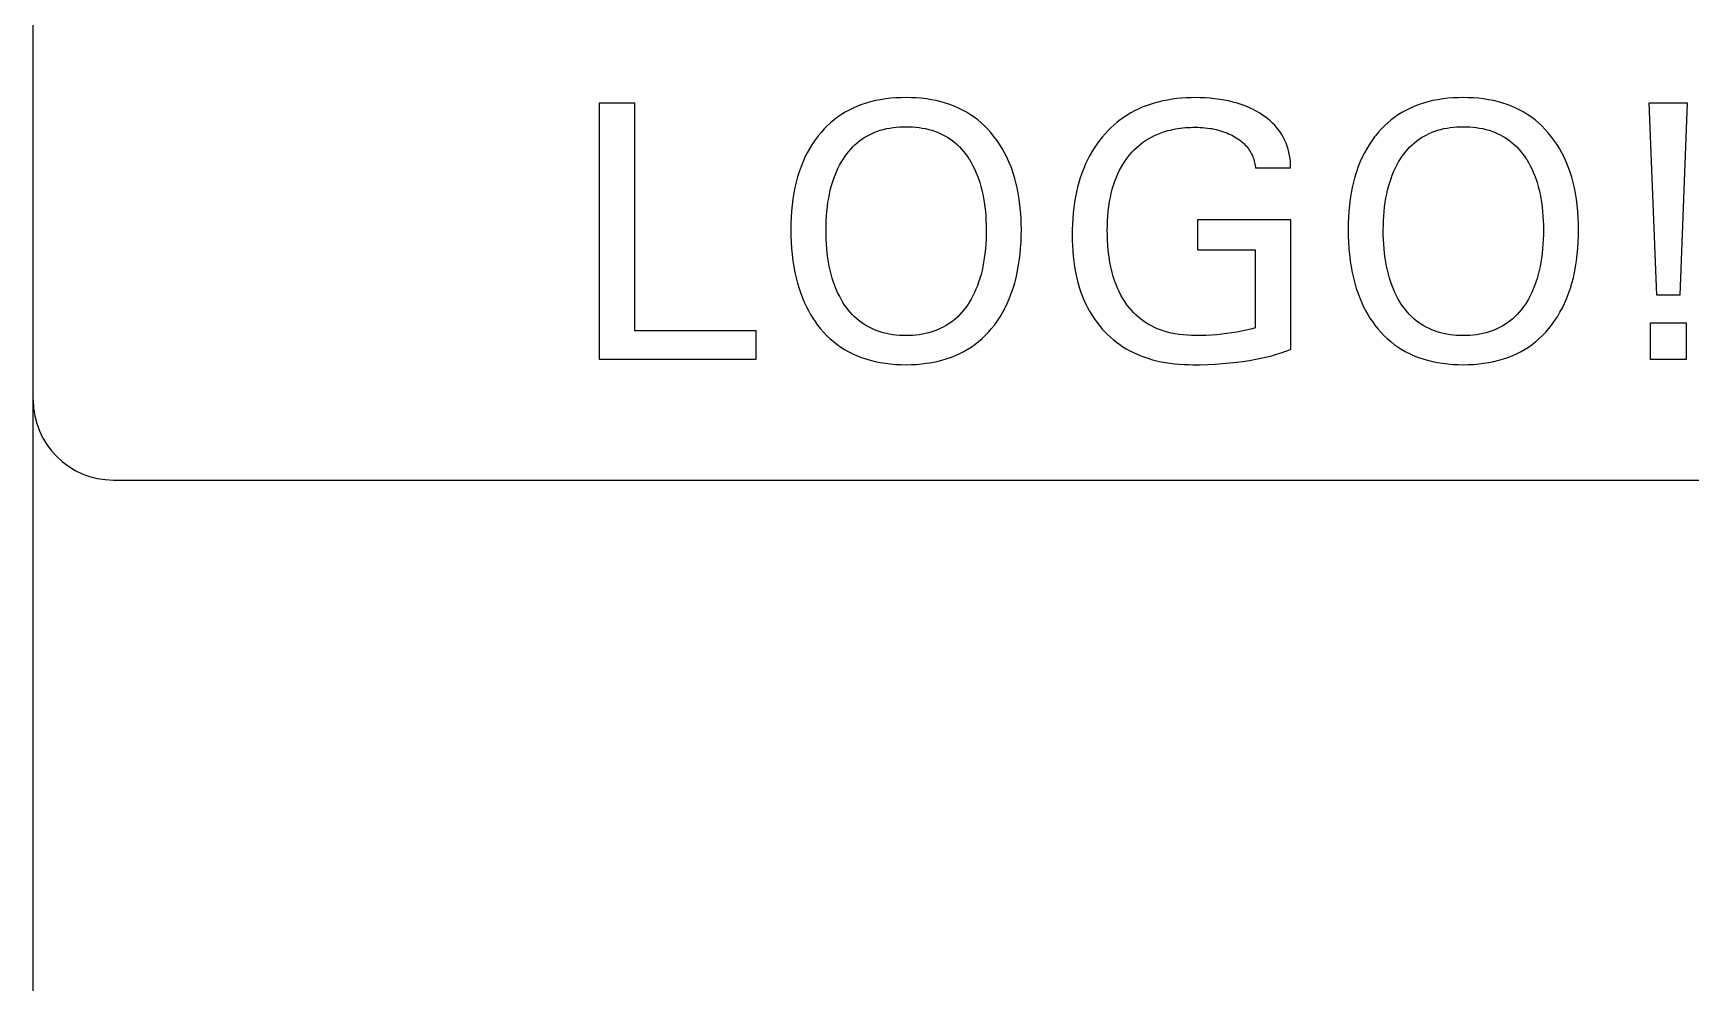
# Model space of a CAD drawing. Extents: x 0 to 420, y 0 to 297.
# Drawn here: x 133.06 to 153.7, y 174.7 to 186.54 of the extents above; entities that cross this region are included whole.
import ezdxf

# ---------------------------------------------------------------- set-up
doc = ezdxf.new("R2010")
doc.units = 0
doc.header["$LTSCALE"] = 23.1
doc.layers.add('10000_FRONT', color=7, linetype='CONTINUOUS')

msp = doc.modelspace()

# ---------------------------------------------------------------- linework, layer by layer
at = {"layer": '10000_FRONT', "color": 7, "linetype": 'CONTINUOUS'}
for p, q in [((133.06, 159.468), (133.06, 247.468)), ((140.11, 182.468), (140.11, 185.668)), ((140.11, 185.668), (140.548, 185.668)), ((140.548, 185.668), (140.548, 182.831)), ((143.17, 185.55), (143.122, 185.52)), ((143.22, 185.577), (143.17, 185.55)), ((143.271, 185.602), (143.22, 185.577)), ((143.324, 185.625), (143.271, 185.602)), ((143.377, 185.645), (143.324, 185.625)), ((143.431, 185.663), (143.377, 185.645)), ((143.486, 185.679), (143.431, 185.663)), ((143.548, 185.694), (143.486, 185.679)), ((143.61, 185.706), (143.548, 185.694)), ((143.673, 185.716), (143.61, 185.706)), ((143.736, 185.723), (143.673, 185.716)), ((143.8, 185.728), (143.736, 185.723)), ((143.863, 185.731), (143.8, 185.728)), ((143.927, 185.732), (143.863, 185.731)), ((143.99, 185.731), (143.927, 185.732)), ((144.054, 185.728), (143.99, 185.731)), ((144.117, 185.723), (144.054, 185.728)), ((144.18, 185.716), (144.117, 185.723)), ((144.242, 185.706), (144.18, 185.716)), ((144.304, 185.694), (144.242, 185.706)), ((144.366, 185.679), (144.304, 185.694)), ((144.42, 185.663), (144.366, 185.679)), ((144.474, 185.645), (144.42, 185.663)), ((144.528, 185.624), (144.474, 185.645)), ((144.58, 185.602), (144.528, 185.624)), ((144.631, 185.577), (144.58, 185.602)), ((144.681, 185.549), (144.631, 185.577)), ((144.729, 185.519), (144.681, 185.549)), ((146.725, 185.541), (146.68, 185.514)), ((146.771, 185.566), (146.725, 185.541)), ((146.819, 185.589), (146.771, 185.566)), ((146.867, 185.611), (146.819, 185.589)), ((146.916, 185.63), (146.867, 185.611)), ((146.965, 185.648), (146.916, 185.63)), ((147.016, 185.664), (146.965, 185.648)), ((147.066, 185.677), (147.016, 185.664)), ((147.123, 185.691), (147.066, 185.677)), ((147.181, 185.702), (147.123, 185.691)), ((147.239, 185.712), (147.181, 185.702)), ((147.297, 185.719), (147.239, 185.712)), ((147.355, 185.725), (147.297, 185.719)), ((147.414, 185.729), (147.355, 185.725)), ((147.472, 185.731), (147.414, 185.729)), ((147.531, 185.732), (147.472, 185.731)), ((147.591, 185.731), (147.531, 185.732)), ((147.652, 185.729), (147.591, 185.731)), ((147.713, 185.724), (147.652, 185.729)), ((147.773, 185.718), (147.713, 185.724)), ((147.833, 185.71), (147.773, 185.718)), ((147.888, 185.701), (147.833, 185.71)), ((147.941, 185.69), (147.888, 185.701)), ((147.995, 185.677), (147.941, 185.69)), ((148.048, 185.662), (147.995, 185.677)), ((148.1, 185.645), (148.048, 185.662)), ((148.148, 185.628), (148.1, 185.645)), ((148.195, 185.608), (148.148, 185.628)), ((148.242, 185.586), (148.195, 185.608)), ((148.287, 185.563), (148.242, 185.586)), ((148.331, 185.537), (148.287, 185.563)), ((148.365, 185.515), (148.331, 185.537)), ((150.108, 185.55), (150.059, 185.52)), ((150.158, 185.577), (150.108, 185.55)), ((150.209, 185.602), (150.158, 185.577)), ((150.261, 185.625), (150.209, 185.602)), ((150.315, 185.645), (150.261, 185.625)), ((150.369, 185.663), (150.315, 185.645)), ((150.424, 185.679), (150.369, 185.663)), ((150.485, 185.694), (150.424, 185.679)), ((150.548, 185.706), (150.485, 185.694)), ((150.611, 185.716), (150.548, 185.706)), ((150.674, 185.723), (150.611, 185.716)), ((150.737, 185.728), (150.674, 185.723)), ((150.801, 185.731), (150.737, 185.728)), ((150.864, 185.732), (150.801, 185.731)), ((150.928, 185.731), (150.864, 185.732)), ((150.991, 185.728), (150.928, 185.731)), ((151.054, 185.723), (150.991, 185.728)), ((151.117, 185.716), (151.054, 185.723)), ((151.18, 185.706), (151.117, 185.716)), ((151.242, 185.694), (151.18, 185.706)), ((151.303, 185.679), (151.242, 185.694)), ((151.358, 185.663), (151.303, 185.679)), ((151.412, 185.645), (151.358, 185.663)), ((151.465, 185.624), (151.412, 185.645)), ((151.517, 185.602), (151.465, 185.624)), ((151.569, 185.577), (151.517, 185.602)), ((151.618, 185.549), (151.569, 185.577)), ((151.667, 185.519), (151.618, 185.549)), ((153.273, 183.271), (153.178, 185.668)), ((153.178, 185.668), (153.654, 185.668)), ((153.654, 185.668), (153.559, 183.271)), ((142.907, 185.341), (142.87, 185.299)), ((142.947, 185.38), (142.907, 185.341)), ((142.988, 185.419), (142.947, 185.38)), ((143.031, 185.455), (142.988, 185.419)), ((143.075, 185.489), (143.031, 185.455)), ((143.122, 185.52), (143.075, 185.489)), ((143.607, 185.325), (143.646, 185.336)), ((143.646, 185.336), (143.686, 185.345)), ((143.686, 185.345), (143.725, 185.353)), ((143.725, 185.353), (143.765, 185.359)), ((143.765, 185.359), (143.806, 185.363)), ((143.806, 185.363), (143.846, 185.367)), ((143.846, 185.367), (143.886, 185.368)), ((143.886, 185.368), (143.927, 185.369)), ((143.927, 185.369), (143.968, 185.368)), ((143.968, 185.368), (144.008, 185.367)), ((144.008, 185.367), (144.049, 185.363)), ((144.049, 185.363), (144.089, 185.359)), ((144.089, 185.359), (144.129, 185.353)), ((144.129, 185.353), (144.169, 185.345)), ((144.169, 185.345), (144.209, 185.336)), ((144.209, 185.336), (144.248, 185.325)), ((144.776, 185.487), (144.729, 185.519)), ((144.82, 185.453), (144.776, 185.487)), ((144.863, 185.417), (144.82, 185.453)), ((144.905, 185.379), (144.863, 185.417)), ((144.944, 185.339), (144.905, 185.379)), ((144.982, 185.297), (144.944, 185.339)), ((146.477, 185.355), (146.441, 185.319)), ((146.515, 185.39), (146.477, 185.355)), ((146.554, 185.424), (146.515, 185.39)), ((146.595, 185.456), (146.554, 185.424)), ((146.637, 185.486), (146.595, 185.456)), ((146.68, 185.514), (146.637, 185.486)), ((147.188, 185.321), (147.219, 185.328)), ((147.219, 185.328), (147.249, 185.335)), ((147.249, 185.335), (147.28, 185.341)), ((147.28, 185.341), (147.311, 185.347)), ((147.311, 185.347), (147.342, 185.351)), ((147.342, 185.351), (147.374, 185.355)), ((147.374, 185.355), (147.405, 185.358)), ((147.405, 185.358), (147.436, 185.36)), ((147.436, 185.36), (147.468, 185.361)), ((147.468, 185.361), (147.499, 185.362)), ((147.499, 185.362), (147.531, 185.362)), ((147.531, 185.362), (147.56, 185.362)), ((147.56, 185.362), (147.59, 185.361)), ((147.59, 185.361), (147.62, 185.359)), ((147.62, 185.359), (147.649, 185.357)), ((147.649, 185.357), (147.679, 185.353)), ((147.679, 185.353), (147.708, 185.349)), ((147.708, 185.349), (147.736, 185.345)), ((147.736, 185.345), (147.763, 185.34)), ((147.763, 185.34), (147.79, 185.334)), ((147.79, 185.334), (147.816, 185.327)), ((147.816, 185.327), (147.843, 185.319)), ((148.398, 185.492), (148.365, 185.515)), ((148.43, 185.468), (148.398, 185.492)), ((148.46, 185.443), (148.43, 185.468)), ((148.49, 185.415), (148.46, 185.443)), ((148.518, 185.387), (148.49, 185.415)), ((148.544, 185.357), (148.518, 185.387)), ((148.567, 185.327), (148.544, 185.357)), ((148.589, 185.297), (148.567, 185.327)), ((149.845, 185.341), (149.807, 185.299)), ((149.884, 185.38), (149.845, 185.341)), ((149.925, 185.419), (149.884, 185.38)), ((149.968, 185.455), (149.925, 185.419)), ((150.013, 185.489), (149.968, 185.455)), ((150.059, 185.52), (150.013, 185.489)), ((150.545, 185.325), (150.584, 185.336)), ((150.584, 185.336), (150.623, 185.345)), ((150.623, 185.345), (150.663, 185.353)), ((150.663, 185.353), (150.703, 185.359)), ((150.703, 185.359), (150.743, 185.363)), ((150.743, 185.363), (150.783, 185.367)), ((150.783, 185.367), (150.824, 185.368)), ((150.824, 185.368), (150.864, 185.369)), ((150.864, 185.369), (150.905, 185.368)), ((150.905, 185.368), (150.946, 185.367)), ((150.946, 185.367), (150.986, 185.363)), ((150.986, 185.363), (151.027, 185.359)), ((151.027, 185.359), (151.067, 185.353)), ((151.067, 185.353), (151.107, 185.345)), ((151.107, 185.345), (151.146, 185.336)), ((151.146, 185.336), (151.185, 185.325)), ((151.713, 185.487), (151.667, 185.519)), ((151.758, 185.453), (151.713, 185.487)), ((151.801, 185.417), (151.758, 185.453)), ((151.842, 185.379), (151.801, 185.417)), ((151.882, 185.339), (151.842, 185.379)), ((151.919, 185.297), (151.882, 185.339)), ((142.755, 185.145), (142.724, 185.094)), ((142.788, 185.194), (142.755, 185.145)), ((142.823, 185.242), (142.788, 185.194)), ((142.834, 185.256), (142.823, 185.242)), ((142.87, 185.299), (142.834, 185.256)), ((143.263, 185.117), (143.29, 185.143)), ((143.29, 185.143), (143.318, 185.168)), ((143.318, 185.168), (143.347, 185.192)), ((143.347, 185.192), (143.377, 185.213)), ((143.377, 185.213), (143.408, 185.234)), ((143.408, 185.234), (143.439, 185.252)), ((143.439, 185.252), (143.471, 185.27)), ((143.471, 185.27), (143.505, 185.286)), ((143.505, 185.286), (143.538, 185.3)), ((143.538, 185.3), (143.573, 185.313)), ((143.573, 185.313), (143.607, 185.325)), ((144.248, 185.325), (144.283, 185.313)), ((144.283, 185.313), (144.317, 185.3)), ((144.317, 185.3), (144.351, 185.286)), ((144.351, 185.286), (144.384, 185.27)), ((144.384, 185.27), (144.417, 185.252)), ((144.417, 185.252), (144.448, 185.234)), ((144.448, 185.234), (144.479, 185.213)), ((144.479, 185.213), (144.509, 185.192)), ((144.509, 185.192), (144.538, 185.168)), ((144.538, 185.168), (144.566, 185.143)), ((144.566, 185.143), (144.593, 185.117)), ((145.018, 185.253), (144.982, 185.297)), ((145.056, 185.203), (145.018, 185.253)), ((145.091, 185.152), (145.056, 185.203)), ((145.124, 185.099), (145.091, 185.152)), ((146.303, 185.152), (146.271, 185.104)), ((146.336, 185.198), (146.303, 185.152)), ((146.372, 185.242), (146.336, 185.198)), ((146.405, 185.281), (146.372, 185.242)), ((146.441, 185.319), (146.405, 185.281)), ((146.804, 185.116), (146.837, 185.144)), ((146.837, 185.144), (146.871, 185.171)), ((146.871, 185.171), (146.907, 185.196)), ((146.907, 185.196), (146.944, 185.219)), ((146.944, 185.219), (146.983, 185.241)), ((146.983, 185.241), (147.022, 185.261)), ((147.022, 185.261), (147.063, 185.278)), ((147.063, 185.278), (147.104, 185.294)), ((147.104, 185.294), (147.146, 185.308)), ((147.146, 185.308), (147.188, 185.321)), ((147.843, 185.319), (147.869, 185.311)), ((147.869, 185.311), (147.894, 185.302)), ((147.894, 185.302), (147.919, 185.293)), ((147.919, 185.293), (147.943, 185.282)), ((147.943, 185.282), (147.967, 185.271)), ((147.967, 185.271), (147.991, 185.259)), ((147.991, 185.259), (148.014, 185.247)), ((148.014, 185.247), (148.03, 185.237)), ((148.03, 185.237), (148.047, 185.227)), ((148.047, 185.227), (148.063, 185.216)), ((148.063, 185.216), (148.079, 185.205)), ((148.079, 185.205), (148.094, 185.193)), ((148.094, 185.193), (148.109, 185.181)), ((148.109, 185.181), (148.123, 185.168)), ((148.123, 185.168), (148.137, 185.155)), ((148.137, 185.155), (148.151, 185.141)), ((148.151, 185.141), (148.164, 185.127)), ((148.164, 185.127), (148.177, 185.111)), ((148.609, 185.265), (148.589, 185.297)), ((148.627, 185.232), (148.609, 185.265)), ((148.644, 185.198), (148.627, 185.232)), ((148.659, 185.164), (148.644, 185.198)), ((148.672, 185.129), (148.659, 185.164)), ((148.684, 185.09), (148.672, 185.129)), ((149.693, 185.145), (149.662, 185.094)), ((149.726, 185.194), (149.693, 185.145)), ((149.761, 185.242), (149.726, 185.194)), ((149.771, 185.256), (149.761, 185.242)), ((149.807, 185.299), (149.771, 185.256)), ((150.201, 185.117), (150.228, 185.143)), ((150.228, 185.143), (150.256, 185.168)), ((150.256, 185.168), (150.285, 185.192)), ((150.285, 185.192), (150.314, 185.213)), ((150.314, 185.213), (150.345, 185.234)), ((150.345, 185.234), (150.377, 185.252)), ((150.377, 185.252), (150.409, 185.27)), ((150.409, 185.27), (150.442, 185.286)), ((150.442, 185.286), (150.476, 185.3)), ((150.476, 185.3), (150.51, 185.313)), ((150.51, 185.313), (150.545, 185.325)), ((151.185, 185.325), (151.22, 185.313)), ((151.22, 185.313), (151.255, 185.3)), ((151.255, 185.3), (151.288, 185.286)), ((151.288, 185.286), (151.322, 185.27)), ((151.322, 185.27), (151.354, 185.252)), ((151.354, 185.252), (151.386, 185.234)), ((151.386, 185.234), (151.416, 185.213)), ((151.416, 185.213), (151.446, 185.192)), ((151.446, 185.192), (151.475, 185.168)), ((151.475, 185.168), (151.503, 185.143)), ((151.503, 185.143), (151.53, 185.117)), ((151.955, 185.253), (151.919, 185.297)), ((151.993, 185.203), (151.955, 185.253)), ((152.029, 185.152), (151.993, 185.203)), ((152.062, 185.099), (152.029, 185.152)), ((142.645, 184.934), (142.62, 184.872)), ((142.669, 184.989), (142.645, 184.934)), ((142.696, 185.042), (142.669, 184.989)), ((142.724, 185.094), (142.696, 185.042)), ((143.1, 184.891), (143.123, 184.931)), ((143.123, 184.931), (143.147, 184.97)), ((143.147, 184.97), (143.168, 185.001)), ((143.168, 185.001), (143.19, 185.031)), ((143.19, 185.031), (143.213, 185.061)), ((143.213, 185.061), (143.238, 185.089)), ((143.238, 185.089), (143.263, 185.117)), ((144.593, 185.117), (144.618, 185.089)), ((144.618, 185.089), (144.643, 185.061)), ((144.643, 185.061), (144.666, 185.031)), ((144.666, 185.031), (144.688, 185.001)), ((144.688, 185.001), (144.709, 184.97)), ((144.709, 184.97), (144.716, 184.959)), ((144.716, 184.959), (144.739, 184.922)), ((144.739, 184.922), (144.76, 184.884)), ((145.155, 185.044), (145.124, 185.099)), ((145.183, 184.988), (145.155, 185.044)), ((145.209, 184.931), (145.183, 184.988)), ((145.235, 184.869), (145.209, 184.931)), ((146.187, 184.956), (146.163, 184.905)), ((146.213, 185.007), (146.187, 184.956)), ((146.241, 185.056), (146.213, 185.007)), ((146.271, 185.104), (146.241, 185.056)), ((146.633, 184.909), (146.659, 184.949)), ((146.659, 184.949), (146.687, 184.988)), ((146.687, 184.988), (146.714, 185.022)), ((146.714, 185.022), (146.743, 185.055)), ((146.743, 185.055), (146.773, 185.086)), ((146.773, 185.086), (146.804, 185.116)), ((148.177, 185.111), (148.189, 185.095)), ((148.189, 185.095), (148.2, 185.079)), ((148.2, 185.079), (148.211, 185.062)), ((148.211, 185.062), (148.221, 185.045)), ((148.221, 185.045), (148.23, 185.028)), ((148.23, 185.028), (148.239, 185.01)), ((148.239, 185.01), (148.246, 184.993)), ((148.246, 184.993), (148.252, 184.976)), ((148.252, 184.976), (148.258, 184.959)), ((148.258, 184.959), (148.263, 184.941)), ((148.263, 184.941), (148.267, 184.924)), ((148.267, 184.924), (148.271, 184.906)), ((148.694, 185.051), (148.684, 185.09)), ((148.703, 185.012), (148.694, 185.051)), ((148.709, 184.972), (148.703, 185.012)), ((148.713, 184.932), (148.709, 184.972)), ((148.715, 184.892), (148.713, 184.932)), ((149.582, 184.934), (149.557, 184.872)), ((149.607, 184.989), (149.582, 184.934)), ((149.633, 185.042), (149.607, 184.989)), ((149.662, 185.094), (149.633, 185.042)), ((150.038, 184.891), (150.06, 184.931)), ((150.06, 184.931), (150.084, 184.97)), ((150.084, 184.97), (150.105, 185.001)), ((150.105, 185.001), (150.127, 185.031)), ((150.127, 185.031), (150.151, 185.061)), ((150.151, 185.061), (150.175, 185.089)), ((150.175, 185.089), (150.201, 185.117)), ((151.53, 185.117), (151.556, 185.089)), ((151.556, 185.089), (151.58, 185.061)), ((151.58, 185.061), (151.604, 185.031)), ((151.604, 185.031), (151.626, 185.001)), ((151.626, 185.001), (151.647, 184.97)), ((151.647, 184.97), (151.654, 184.959)), ((151.654, 184.959), (151.676, 184.922)), ((151.676, 184.922), (151.697, 184.884)), ((152.092, 185.044), (152.062, 185.099)), ((152.121, 184.988), (152.092, 185.044)), ((152.147, 184.931), (152.121, 184.988)), ((152.172, 184.869), (152.147, 184.931)), ((142.577, 184.743), (142.56, 184.678)), ((142.597, 184.808), (142.577, 184.743)), ((142.62, 184.872), (142.597, 184.808)), ((143.011, 184.675), (143.027, 184.723)), ((143.027, 184.723), (143.043, 184.766)), ((143.043, 184.766), (143.061, 184.808)), ((143.061, 184.808), (143.08, 184.85)), ((143.08, 184.85), (143.1, 184.891)), ((144.76, 184.884), (144.779, 184.844)), ((144.779, 184.844), (144.797, 184.805)), ((144.797, 184.805), (144.814, 184.764)), ((144.814, 184.764), (144.829, 184.723)), ((144.829, 184.723), (144.845, 184.675)), ((145.258, 184.805), (145.235, 184.869)), ((145.278, 184.74), (145.258, 184.805)), ((145.296, 184.675), (145.278, 184.74)), ((146.097, 184.734), (146.079, 184.675)), ((146.117, 184.792), (146.097, 184.734)), ((146.139, 184.849), (146.117, 184.792)), ((146.163, 184.905), (146.139, 184.849)), ((146.527, 184.69), (146.546, 184.739)), ((146.546, 184.739), (146.565, 184.783)), ((146.565, 184.783), (146.586, 184.826)), ((146.586, 184.826), (146.608, 184.868)), ((146.608, 184.868), (146.633, 184.909)), ((148.271, 184.906), (148.273, 184.888)), ((148.273, 184.888), (148.276, 184.87)), ((148.276, 184.87), (148.277, 184.852)), ((148.715, 184.852), (148.277, 184.852)), ((148.715, 184.852), (148.715, 184.892)), ((149.515, 184.743), (149.497, 184.678)), ((149.535, 184.808), (149.515, 184.743)), ((149.557, 184.872), (149.535, 184.808)), ((149.949, 184.675), (149.965, 184.723)), ((149.965, 184.723), (149.981, 184.766)), ((149.981, 184.766), (149.998, 184.808)), ((149.998, 184.808), (150.017, 184.85)), ((150.017, 184.85), (150.038, 184.891)), ((151.697, 184.884), (151.717, 184.844)), ((151.717, 184.844), (151.735, 184.805)), ((151.735, 184.805), (151.751, 184.764)), ((151.751, 184.764), (151.767, 184.723)), ((151.767, 184.723), (151.783, 184.675)), ((152.195, 184.805), (152.172, 184.869)), ((152.215, 184.74), (152.195, 184.805)), ((152.233, 184.675), (152.215, 184.74)), ((142.531, 184.545), (142.519, 184.469)), ((142.544, 184.612), (142.531, 184.545)), ((142.56, 184.678), (142.544, 184.612)), ((142.964, 184.478), (142.973, 184.528)), ((142.973, 184.528), (142.984, 184.577)), ((142.984, 184.577), (142.997, 184.626)), ((142.997, 184.626), (143.011, 184.675)), ((144.845, 184.675), (144.859, 184.626)), ((144.859, 184.626), (144.872, 184.577)), ((144.872, 184.577), (144.883, 184.528)), ((144.883, 184.528), (144.893, 184.478)), ((145.311, 184.609), (145.296, 184.675)), ((145.324, 184.543), (145.311, 184.609)), ((145.337, 184.468), (145.324, 184.543)), ((146.049, 184.557), (146.037, 184.497)), ((146.063, 184.616), (146.049, 184.557)), ((146.079, 184.675), (146.063, 184.616)), ((146.471, 184.487), (146.482, 184.539)), ((146.482, 184.539), (146.495, 184.59)), ((146.495, 184.59), (146.51, 184.64)), ((146.51, 184.64), (146.527, 184.69)), ((149.469, 184.545), (149.457, 184.469)), ((149.482, 184.612), (149.469, 184.545)), ((149.497, 184.678), (149.482, 184.612)), ((149.901, 184.478), (149.911, 184.528)), ((149.911, 184.528), (149.922, 184.577)), ((149.922, 184.577), (149.934, 184.626)), ((149.934, 184.626), (149.949, 184.675)), ((151.783, 184.675), (151.797, 184.626)), ((151.797, 184.626), (151.81, 184.577)), ((151.81, 184.577), (151.821, 184.528)), ((151.821, 184.528), (151.83, 184.478)), ((152.249, 184.609), (152.233, 184.675)), ((152.262, 184.543), (152.249, 184.609)), ((152.274, 184.468), (152.262, 184.543)), ((142.503, 184.317), (142.498, 184.241)), ((142.51, 184.393), (142.503, 184.317)), ((142.519, 184.469), (142.51, 184.393)), ((142.937, 184.256), (142.942, 184.313)), ((142.942, 184.313), (142.948, 184.371)), ((142.948, 184.371), (142.955, 184.428)), ((142.955, 184.428), (142.964, 184.478)), ((144.893, 184.478), (144.901, 184.428)), ((144.901, 184.428), (144.909, 184.371)), ((144.909, 184.371), (144.915, 184.313)), ((144.915, 184.313), (144.919, 184.256)), ((145.346, 184.392), (145.337, 184.468)), ((145.354, 184.316), (145.346, 184.392)), ((145.359, 184.24), (145.354, 184.316)), ((146.016, 184.362), (146.008, 184.294)), ((146.025, 184.43), (146.016, 184.362)), ((146.037, 184.497), (146.025, 184.43)), ((146.44, 184.258), (146.445, 184.317)), ((146.445, 184.317), (146.452, 184.377)), ((146.452, 184.377), (146.461, 184.436)), ((146.461, 184.436), (146.471, 184.487)), ((149.44, 184.317), (149.435, 184.241)), ((149.447, 184.393), (149.44, 184.317)), ((149.457, 184.469), (149.447, 184.393)), ((149.874, 184.256), (149.879, 184.313)), ((149.879, 184.313), (149.885, 184.371)), ((149.885, 184.371), (149.893, 184.428)), ((149.893, 184.428), (149.901, 184.478)), ((151.83, 184.478), (151.838, 184.428)), ((151.838, 184.428), (151.846, 184.371)), ((151.846, 184.371), (151.852, 184.313)), ((151.852, 184.313), (151.857, 184.256)), ((152.284, 184.392), (152.274, 184.468)), ((152.291, 184.316), (152.284, 184.392)), ((152.296, 184.24), (152.291, 184.316)), ((142.495, 184.164), (142.494, 184.088)), ((142.498, 184.241), (142.495, 184.164)), ((142.931, 184.083), (142.932, 184.141)), ((142.932, 184.141), (142.934, 184.198)), ((142.934, 184.198), (142.937, 184.256)), ((144.919, 184.256), (144.922, 184.198)), ((144.922, 184.198), (144.924, 184.141)), ((144.924, 184.141), (144.925, 184.083)), ((145.362, 184.164), (145.359, 184.24)), ((145.363, 184.088), (145.362, 184.164)), ((145.996, 184.088), (145.995, 184.02)), ((145.998, 184.157), (145.996, 184.088)), ((146.002, 184.225), (145.998, 184.157)), ((146.008, 184.294), (146.002, 184.225)), ((146.433, 184.079), (146.434, 184.138)), ((146.434, 184.138), (146.436, 184.198)), ((146.436, 184.198), (146.44, 184.258)), ((147.56, 183.831), (147.56, 184.212)), ((147.56, 184.212), (148.715, 184.212)), ((148.715, 184.212), (148.715, 182.593)), ((149.432, 184.164), (149.431, 184.088)), ((149.435, 184.241), (149.432, 184.164)), ((149.869, 184.083), (149.87, 184.141)), ((149.87, 184.141), (149.871, 184.198)), ((149.871, 184.198), (149.874, 184.256)), ((151.857, 184.256), (151.86, 184.198)), ((151.86, 184.198), (151.862, 184.141)), ((151.862, 184.141), (151.862, 184.083)), ((152.299, 184.164), (152.296, 184.24)), ((152.3, 184.088), (152.299, 184.164)), ((142.494, 184.088), (142.495, 184.01)), ((142.495, 184.01), (142.497, 183.932)), ((142.497, 183.932), (142.502, 183.854)), ((142.932, 184.025), (142.931, 184.083)), ((142.934, 183.966), (142.932, 184.025)), ((142.937, 183.908), (142.934, 183.966)), ((142.941, 183.849), (142.937, 183.908)), ((144.919, 183.907), (144.915, 183.849)), ((144.923, 183.966), (144.919, 183.907)), ((144.924, 184.024), (144.923, 183.966)), ((144.925, 184.083), (144.924, 184.024)), ((145.354, 183.855), (145.359, 183.932)), ((145.359, 183.932), (145.362, 184.01)), ((145.362, 184.01), (145.363, 184.088)), ((145.995, 184.02), (145.996, 183.953)), ((145.996, 183.953), (145.998, 183.887)), ((145.998, 183.887), (146.002, 183.821)), ((146.434, 184.017), (146.433, 184.079)), ((146.436, 183.956), (146.434, 184.017)), ((146.439, 183.894), (146.436, 183.956)), ((146.444, 183.833), (146.439, 183.894)), ((149.431, 184.088), (149.432, 184.01)), ((149.432, 184.01), (149.435, 183.932)), ((149.435, 183.932), (149.44, 183.854)), ((149.869, 184.025), (149.869, 184.083)), ((149.871, 183.966), (149.869, 184.025)), ((149.874, 183.908), (149.871, 183.966)), ((149.879, 183.849), (149.874, 183.908)), ((151.857, 183.907), (151.852, 183.849)), ((151.86, 183.966), (151.857, 183.907)), ((151.862, 184.024), (151.86, 183.966)), ((151.862, 184.083), (151.862, 184.024)), ((152.292, 183.855), (152.296, 183.932)), ((152.296, 183.932), (152.299, 184.01)), ((152.299, 184.01), (152.3, 184.088)), ((142.502, 183.854), (142.509, 183.777)), ((142.509, 183.777), (142.519, 183.7)), ((142.519, 183.7), (142.531, 183.623)), ((142.947, 183.791), (142.941, 183.849)), ((142.955, 183.733), (142.947, 183.791)), ((142.963, 183.682), (142.955, 183.733)), ((142.972, 183.631), (142.963, 183.682)), ((144.893, 183.681), (144.884, 183.63)), ((144.901, 183.732), (144.893, 183.681)), ((144.909, 183.79), (144.901, 183.732)), ((144.915, 183.849), (144.909, 183.79)), ((145.325, 183.623), (145.337, 183.7)), ((145.337, 183.7), (145.347, 183.777)), ((145.347, 183.777), (145.354, 183.855)), ((146.002, 183.821), (146.008, 183.755)), ((146.008, 183.755), (146.016, 183.689)), ((146.016, 183.689), (146.025, 183.623)), ((146.451, 183.772), (146.444, 183.833)), ((146.46, 183.711), (146.451, 183.772)), ((146.47, 183.659), (146.46, 183.711)), ((148.277, 183.831), (147.56, 183.831)), ((148.277, 182.863), (148.277, 183.831)), ((149.44, 183.854), (149.447, 183.777)), ((149.447, 183.777), (149.456, 183.7)), ((149.456, 183.7), (149.468, 183.623)), ((149.885, 183.791), (149.879, 183.849)), ((149.892, 183.733), (149.885, 183.791)), ((149.9, 183.682), (149.892, 183.733)), ((149.91, 183.631), (149.9, 183.682)), ((151.831, 183.681), (151.822, 183.63)), ((151.839, 183.732), (151.831, 183.681)), ((151.846, 183.79), (151.839, 183.732)), ((151.852, 183.849), (151.846, 183.79)), ((152.263, 183.623), (152.275, 183.7)), ((152.275, 183.7), (152.284, 183.777)), ((152.284, 183.777), (152.292, 183.855)), ((142.531, 183.623), (142.543, 183.555)), ((142.543, 183.555), (142.558, 183.488)), ((142.558, 183.488), (142.576, 183.421)), ((142.983, 183.581), (142.972, 183.631)), ((142.995, 183.531), (142.983, 183.581)), ((143.009, 183.481), (142.995, 183.531)), ((143.025, 183.432), (143.009, 183.481)), ((144.847, 183.48), (144.831, 183.431)), ((144.861, 183.53), (144.847, 183.48)), ((144.873, 183.58), (144.861, 183.53)), ((144.884, 183.63), (144.873, 183.58)), ((145.28, 183.422), (145.297, 183.488)), ((145.297, 183.488), (145.312, 183.555)), ((145.312, 183.555), (145.325, 183.623)), ((146.025, 183.623), (146.037, 183.558)), ((146.037, 183.558), (146.049, 183.501)), ((146.049, 183.501), (146.063, 183.444)), ((146.48, 183.607), (146.47, 183.659)), ((146.493, 183.555), (146.48, 183.607)), ((146.507, 183.503), (146.493, 183.555)), ((146.524, 183.452), (146.507, 183.503)), ((149.468, 183.623), (149.481, 183.555)), ((149.481, 183.555), (149.496, 183.488)), ((149.496, 183.488), (149.513, 183.421)), ((149.921, 183.581), (149.91, 183.631)), ((149.933, 183.531), (149.921, 183.581)), ((149.947, 183.481), (149.933, 183.531)), ((149.963, 183.432), (149.947, 183.481)), ((151.784, 183.48), (151.769, 183.431)), ((151.798, 183.53), (151.784, 183.48)), ((151.811, 183.58), (151.798, 183.53)), ((151.822, 183.63), (151.811, 183.58)), ((152.218, 183.422), (152.235, 183.488)), ((152.235, 183.488), (152.25, 183.555)), ((152.25, 183.555), (152.263, 183.623)), ((142.576, 183.421), (142.595, 183.355)), ((142.595, 183.355), (142.617, 183.29)), ((142.617, 183.29), (142.642, 183.226)), ((143.041, 183.388), (143.025, 183.432)), ((143.058, 183.345), (143.041, 183.388)), ((143.076, 183.303), (143.058, 183.345)), ((143.097, 183.261), (143.076, 183.303)), ((144.78, 183.302), (144.76, 183.261)), ((144.798, 183.345), (144.78, 183.302)), ((144.816, 183.388), (144.798, 183.345)), ((144.831, 183.431), (144.816, 183.388)), ((145.213, 183.227), (145.238, 183.291)), ((145.238, 183.291), (145.26, 183.356)), ((145.26, 183.356), (145.28, 183.422)), ((146.063, 183.444), (146.079, 183.387)), ((146.079, 183.387), (146.096, 183.331)), ((146.096, 183.331), (146.116, 183.276)), ((146.116, 183.276), (146.138, 183.222)), ((146.542, 183.402), (146.524, 183.452)), ((146.56, 183.358), (146.542, 183.402)), ((146.58, 183.315), (146.56, 183.358)), ((146.602, 183.272), (146.58, 183.315)), ((146.625, 183.231), (146.602, 183.272)), ((149.513, 183.421), (149.533, 183.355)), ((149.533, 183.355), (149.555, 183.29)), ((149.555, 183.29), (149.579, 183.226)), ((149.978, 183.388), (149.963, 183.432)), ((149.995, 183.345), (149.978, 183.388)), ((150.014, 183.303), (149.995, 183.345)), ((150.034, 183.261), (150.014, 183.303)), ((151.717, 183.302), (151.697, 183.261)), ((151.736, 183.345), (151.717, 183.302)), ((151.753, 183.388), (151.736, 183.345)), ((151.769, 183.431), (151.753, 183.388)), ((152.151, 183.227), (152.176, 183.291)), ((152.176, 183.291), (152.198, 183.356)), ((152.198, 183.356), (152.218, 183.422)), ((153.559, 183.271), (153.273, 183.271)), ((142.642, 183.226), (142.663, 183.176)), ((142.663, 183.176), (142.686, 183.127)), ((142.686, 183.127), (142.711, 183.079)), ((142.711, 183.079), (142.737, 183.032)), ((143.119, 183.22), (143.097, 183.261)), ((143.142, 183.181), (143.119, 183.22)), ((143.163, 183.148), (143.142, 183.181)), ((143.185, 183.117), (143.163, 183.148)), ((143.208, 183.087), (143.185, 183.117)), ((143.233, 183.057), (143.208, 183.087)), ((143.258, 183.029), (143.233, 183.057)), ((144.623, 183.057), (144.597, 183.029)), ((144.648, 183.087), (144.623, 183.057)), ((144.671, 183.117), (144.648, 183.087)), ((144.693, 183.148), (144.671, 183.117)), ((144.714, 183.181), (144.693, 183.148)), ((144.738, 183.22), (144.714, 183.181)), ((144.76, 183.261), (144.738, 183.22)), ((145.099, 183.003), (145.131, 183.057)), ((145.131, 183.057), (145.161, 183.113)), ((145.161, 183.113), (145.188, 183.169)), ((145.188, 183.169), (145.213, 183.227)), ((146.138, 183.222), (146.162, 183.168)), ((146.162, 183.168), (146.186, 183.119)), ((146.186, 183.119), (146.212, 183.071)), ((146.212, 183.071), (146.24, 183.024)), ((146.651, 183.19), (146.625, 183.231)), ((146.678, 183.151), (146.651, 183.19)), ((146.705, 183.116), (146.678, 183.151)), ((146.733, 183.083), (146.705, 183.116)), ((146.763, 183.051), (146.733, 183.083)), ((149.579, 183.226), (149.601, 183.176)), ((149.601, 183.176), (149.624, 183.127)), ((149.624, 183.127), (149.648, 183.079)), ((149.648, 183.079), (149.675, 183.032)), ((150.056, 183.22), (150.034, 183.261)), ((150.08, 183.181), (150.056, 183.22)), ((150.101, 183.148), (150.08, 183.181)), ((150.123, 183.117), (150.101, 183.148)), ((150.146, 183.087), (150.123, 183.117)), ((150.17, 183.057), (150.146, 183.087)), ((150.196, 183.029), (150.17, 183.057)), ((151.561, 183.057), (151.535, 183.029)), ((151.585, 183.087), (151.561, 183.057)), ((151.608, 183.117), (151.585, 183.087)), ((151.631, 183.148), (151.608, 183.117)), ((151.651, 183.181), (151.631, 183.148)), ((151.675, 183.22), (151.651, 183.181)), ((151.697, 183.261), (151.675, 183.22)), ((152.036, 183.003), (152.068, 183.057)), ((152.068, 183.057), (152.098, 183.113)), ((152.098, 183.113), (152.126, 183.169)), ((152.126, 183.169), (152.151, 183.227)), ((142.737, 183.032), (142.765, 182.986)), ((142.765, 182.986), (142.795, 182.941)), ((142.795, 182.941), (142.827, 182.897)), ((142.827, 182.897), (142.862, 182.852)), ((142.862, 182.852), (142.9, 182.809)), ((143.285, 183.002), (143.258, 183.029)), ((143.313, 182.976), (143.285, 183.002)), ((143.342, 182.951), (143.313, 182.976)), ((143.372, 182.929), (143.342, 182.951)), ((143.403, 182.908), (143.372, 182.929)), ((143.434, 182.889), (143.403, 182.908)), ((143.467, 182.871), (143.434, 182.889)), ((143.5, 182.854), (143.467, 182.871)), ((143.534, 182.839), (143.5, 182.854)), ((144.354, 182.854), (144.32, 182.839)), ((144.388, 182.871), (144.354, 182.854)), ((144.42, 182.889), (144.388, 182.871)), ((144.452, 182.908), (144.42, 182.889)), ((144.483, 182.929), (144.452, 182.908)), ((144.513, 182.951), (144.483, 182.929)), ((144.542, 182.976), (144.513, 182.951)), ((144.57, 183.002), (144.542, 182.976)), ((144.597, 183.029), (144.57, 183.002)), ((144.954, 182.811), (144.991, 182.855)), ((144.991, 182.855), (145.027, 182.899)), ((145.027, 182.899), (145.064, 182.95)), ((145.064, 182.95), (145.099, 183.003)), ((146.24, 183.024), (146.269, 182.979)), ((146.269, 182.979), (146.301, 182.934)), ((146.301, 182.934), (146.334, 182.891)), ((146.334, 182.891), (146.37, 182.849)), ((146.794, 183.02), (146.763, 183.051)), ((146.827, 182.991), (146.794, 183.02)), ((146.861, 182.964), (146.827, 182.991)), ((146.897, 182.938), (146.861, 182.964)), ((146.934, 182.914), (146.897, 182.938)), ((146.973, 182.892), (146.934, 182.914)), ((147.013, 182.872), (146.973, 182.892)), ((147.054, 182.853), (147.013, 182.872)), ((147.096, 182.837), (147.054, 182.853)), ((148.277, 182.863), (148.22, 182.847)), ((149.675, 183.032), (149.703, 182.986)), ((149.703, 182.986), (149.733, 182.941)), ((149.733, 182.941), (149.765, 182.897)), ((149.765, 182.897), (149.8, 182.852)), ((149.8, 182.852), (149.837, 182.809)), ((150.223, 183.002), (150.196, 183.029)), ((150.251, 182.976), (150.223, 183.002)), ((150.28, 182.951), (150.251, 182.976)), ((150.309, 182.929), (150.28, 182.951)), ((150.34, 182.908), (150.309, 182.929)), ((150.372, 182.889), (150.34, 182.908)), ((150.404, 182.871), (150.372, 182.889)), ((150.438, 182.854), (150.404, 182.871)), ((150.472, 182.839), (150.438, 182.854)), ((151.292, 182.854), (151.258, 182.839)), ((151.325, 182.871), (151.292, 182.854)), ((151.358, 182.889), (151.325, 182.871)), ((151.39, 182.908), (151.358, 182.889)), ((151.42, 182.929), (151.39, 182.908)), ((151.45, 182.951), (151.42, 182.929)), ((151.48, 182.976), (151.45, 182.951)), ((151.508, 183.002), (151.48, 182.976)), ((151.535, 183.029), (151.508, 183.002)), ((151.891, 182.811), (151.929, 182.855)), ((151.929, 182.855), (151.964, 182.899)), ((151.964, 182.899), (152.001, 182.95)), ((152.001, 182.95), (152.036, 183.003)), ((153.194, 182.468), (153.194, 182.927)), ((153.194, 182.927), (153.638, 182.927)), ((153.638, 182.927), (153.638, 182.468)), ((140.548, 182.831), (142.058, 182.831)), ((142.058, 182.831), (142.058, 182.468)), ((142.9, 182.809), (142.939, 182.768)), ((142.939, 182.768), (142.98, 182.729)), ((142.98, 182.729), (143.023, 182.692)), ((143.023, 182.692), (143.068, 182.656)), ((143.068, 182.656), (143.115, 182.624)), ((143.569, 182.826), (143.534, 182.839)), ((143.604, 182.814), (143.569, 182.826)), ((143.643, 182.802), (143.604, 182.814)), ((143.683, 182.793), (143.643, 182.802)), ((143.723, 182.785), (143.683, 182.793)), ((143.763, 182.778), (143.723, 182.785)), ((143.804, 182.774), (143.763, 182.778)), ((143.845, 182.77), (143.804, 182.774)), ((143.886, 182.768), (143.845, 182.77)), ((143.927, 182.768), (143.886, 182.768)), ((143.968, 182.768), (143.927, 182.768)), ((144.009, 182.77), (143.968, 182.768)), ((144.05, 182.774), (144.009, 182.77)), ((144.091, 182.778), (144.05, 182.774)), ((144.131, 182.785), (144.091, 182.778)), ((144.171, 182.793), (144.131, 182.785)), ((144.211, 182.802), (144.171, 182.793)), ((144.25, 182.814), (144.211, 182.802)), ((144.286, 182.826), (144.25, 182.814)), ((144.32, 182.839), (144.286, 182.826)), ((144.738, 182.625), (144.785, 182.658)), ((144.785, 182.658), (144.83, 182.693)), ((144.83, 182.693), (144.873, 182.731)), ((144.873, 182.731), (144.914, 182.77)), ((144.914, 182.77), (144.954, 182.811)), ((146.37, 182.849), (146.403, 182.814)), ((146.403, 182.814), (146.437, 182.779)), ((146.437, 182.779), (146.473, 182.746)), ((146.473, 182.746), (146.51, 182.714)), ((146.51, 182.714), (146.548, 182.684)), ((146.548, 182.684), (146.587, 182.655)), ((146.587, 182.655), (146.628, 182.628)), ((147.138, 182.823), (147.096, 182.837)), ((147.181, 182.81), (147.138, 182.823)), ((147.23, 182.799), (147.181, 182.81)), ((147.279, 182.789), (147.23, 182.799)), ((147.329, 182.781), (147.279, 182.789)), ((147.379, 182.776), (147.329, 182.781)), ((147.43, 182.772), (147.379, 182.776)), ((147.48, 182.769), (147.43, 182.772)), ((147.531, 182.768), (147.48, 182.769)), ((147.598, 182.768), (147.531, 182.768)), ((147.665, 182.77), (147.598, 182.768)), ((147.731, 182.773), (147.665, 182.77)), ((147.798, 182.778), (147.731, 182.773)), ((147.86, 182.784), (147.798, 182.778)), ((147.923, 182.792), (147.86, 182.784)), ((147.985, 182.8), (147.923, 182.792)), ((148.047, 182.81), (147.985, 182.8)), ((148.105, 182.821), (148.047, 182.81)), ((148.162, 182.833), (148.105, 182.821)), ((148.22, 182.847), (148.162, 182.833)), ((149.837, 182.809), (149.877, 182.768)), ((149.877, 182.768), (149.918, 182.729)), ((149.918, 182.729), (149.961, 182.692)), ((149.961, 182.692), (150.006, 182.656)), ((150.006, 182.656), (150.052, 182.624)), ((150.506, 182.826), (150.472, 182.839)), ((150.541, 182.814), (150.506, 182.826)), ((150.581, 182.802), (150.541, 182.814)), ((150.62, 182.793), (150.581, 182.802)), ((150.661, 182.785), (150.62, 182.793)), ((150.701, 182.778), (150.661, 182.785)), ((150.742, 182.774), (150.701, 182.778)), ((150.782, 182.77), (150.742, 182.774)), ((150.823, 182.768), (150.782, 182.77)), ((150.864, 182.768), (150.823, 182.768)), ((150.906, 182.768), (150.864, 182.768)), ((150.947, 182.77), (150.906, 182.768)), ((150.987, 182.774), (150.947, 182.77)), ((151.028, 182.778), (150.987, 182.774)), ((151.069, 182.785), (151.028, 182.778)), ((151.109, 182.793), (151.069, 182.785)), ((151.148, 182.802), (151.109, 182.793)), ((151.188, 182.814), (151.148, 182.802)), ((151.223, 182.826), (151.188, 182.814)), ((151.258, 182.839), (151.223, 182.826)), ((151.676, 182.625), (151.722, 182.658)), ((151.722, 182.658), (151.767, 182.693)), ((151.767, 182.693), (151.81, 182.731)), ((151.81, 182.731), (151.852, 182.77)), ((151.852, 182.77), (151.891, 182.811)), ((142.058, 182.468), (140.11, 182.468)), ((143.115, 182.624), (143.163, 182.593)), ((143.163, 182.593), (143.213, 182.565)), ((143.213, 182.565), (143.265, 182.539)), ((143.265, 182.539), (143.318, 182.515)), ((143.318, 182.515), (143.371, 182.494)), ((143.371, 182.494), (143.426, 182.476)), ((143.426, 182.476), (143.481, 182.46)), ((143.481, 182.46), (143.544, 182.444)), ((143.544, 182.444), (143.607, 182.432)), ((144.247, 182.432), (144.309, 182.444)), ((144.309, 182.444), (144.372, 182.46)), ((144.372, 182.46), (144.427, 182.476)), ((144.427, 182.476), (144.482, 182.495)), ((144.482, 182.495), (144.535, 182.516)), ((144.535, 182.516), (144.588, 182.539)), ((144.588, 182.539), (144.64, 182.565)), ((144.64, 182.565), (144.69, 182.594)), ((144.69, 182.594), (144.738, 182.625)), ((146.628, 182.628), (146.669, 182.602)), ((146.669, 182.602), (146.714, 182.578)), ((146.714, 182.578), (146.759, 182.555)), ((146.759, 182.555), (146.805, 182.534)), ((146.805, 182.534), (146.852, 182.514)), ((146.852, 182.514), (146.9, 182.497)), ((146.9, 182.497), (146.948, 182.481)), ((146.948, 182.481), (146.997, 182.467)), ((146.997, 182.467), (147.046, 182.454)), ((147.046, 182.454), (147.102, 182.442)), ((147.102, 182.442), (147.158, 182.432)), ((148.04, 182.435), (148.122, 182.445)), ((148.122, 182.445), (148.203, 182.458)), ((148.203, 182.458), (148.283, 182.472)), ((148.283, 182.472), (148.364, 182.489)), ((148.364, 182.489), (148.423, 182.502)), ((148.423, 182.502), (148.482, 182.517)), ((148.482, 182.517), (148.541, 182.534)), ((148.541, 182.534), (148.599, 182.552)), ((148.599, 182.552), (148.657, 182.572)), ((148.657, 182.572), (148.715, 182.593)), ((150.052, 182.624), (150.101, 182.593)), ((150.101, 182.593), (150.151, 182.565)), ((150.151, 182.565), (150.202, 182.539)), ((150.202, 182.539), (150.255, 182.515)), ((150.255, 182.515), (150.309, 182.494)), ((150.309, 182.494), (150.363, 182.476)), ((150.363, 182.476), (150.419, 182.46)), ((150.419, 182.46), (150.481, 182.444)), ((150.481, 182.444), (150.544, 182.432)), ((151.184, 182.432), (151.247, 182.444)), ((151.247, 182.444), (151.309, 182.46)), ((151.309, 182.46), (151.365, 182.476)), ((151.365, 182.476), (151.419, 182.495)), ((151.419, 182.495), (151.473, 182.516)), ((151.473, 182.516), (151.526, 182.539)), ((151.526, 182.539), (151.577, 182.565)), ((151.577, 182.565), (151.627, 182.594)), ((151.627, 182.594), (151.676, 182.625)), ((153.638, 182.468), (153.194, 182.468)), ((143.607, 182.432), (143.67, 182.422)), ((143.67, 182.422), (143.734, 182.414)), ((143.734, 182.414), (143.798, 182.409)), ((143.798, 182.409), (143.863, 182.406)), ((143.863, 182.406), (143.927, 182.405)), ((143.927, 182.405), (143.991, 182.406)), ((143.991, 182.406), (144.056, 182.409)), ((144.056, 182.409), (144.12, 182.414)), ((144.12, 182.414), (144.183, 182.422)), ((144.183, 182.422), (144.247, 182.432)), ((147.158, 182.432), (147.214, 182.424)), ((147.214, 182.424), (147.271, 182.417)), ((147.271, 182.417), (147.328, 182.412)), ((147.328, 182.412), (147.385, 182.409)), ((147.385, 182.409), (147.442, 182.406)), ((147.442, 182.406), (147.499, 182.405)), ((147.499, 182.405), (147.591, 182.405)), ((147.591, 182.405), (147.683, 182.407)), ((147.683, 182.407), (147.775, 182.411)), ((147.775, 182.411), (147.867, 182.418)), ((147.867, 182.418), (147.959, 182.426)), ((147.959, 182.426), (148.04, 182.435)), ((150.544, 182.432), (150.608, 182.422)), ((150.608, 182.422), (150.672, 182.414)), ((150.672, 182.414), (150.736, 182.409)), ((150.736, 182.409), (150.8, 182.406)), ((150.8, 182.406), (150.864, 182.405)), ((150.864, 182.405), (150.929, 182.406)), ((150.929, 182.406), (150.993, 182.409)), ((150.993, 182.409), (151.057, 182.414)), ((151.057, 182.414), (151.121, 182.422)), ((151.121, 182.422), (151.184, 182.432)), ((134.06, 180.968), (203.56, 180.968))]:
    msp.add_line(p, q, dxfattribs=at)
msp.add_arc((134.06, 181.968), 1, 180, 270, dxfattribs=at)

doc.saveas('drawing.dxf')
